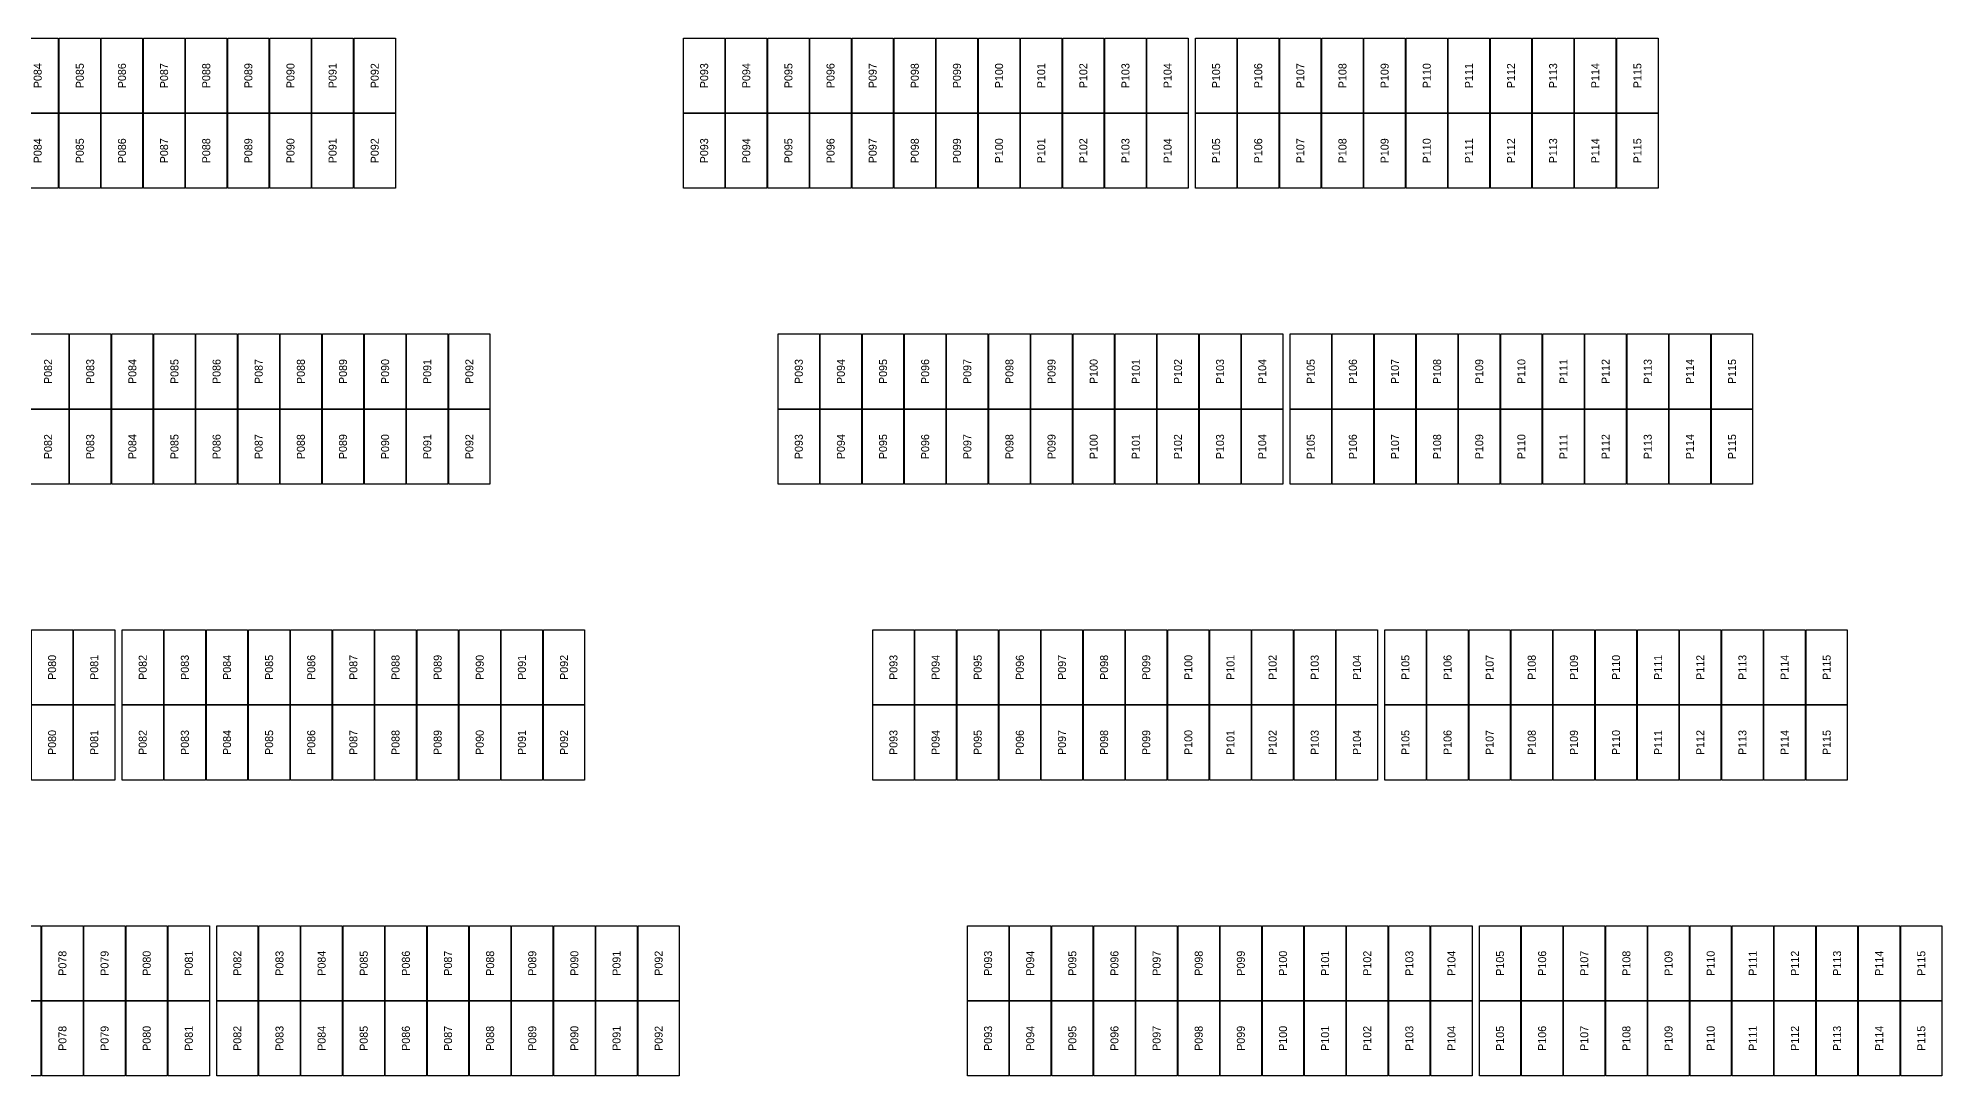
# Model space of a CAD drawing. Extents: x 296295 to 296770, y 651564 to 652121.
# Drawn here: x 296668.2 to 296720.5, y 651564.1 to 651592.6 of the extents above; entities that cross this region are included whole.
import ezdxf
from ezdxf.enums import TextEntityAlignment as Align

# ---------------------------------------------------------------- set-up
doc = ezdxf.new("R2010")
doc.units = 0

msp = doc.modelspace()

# ---------------------------------------------------------------- linework, layer by layer
at = {"layer": 'PANELS_MASTER'}
for points in [[(296667.617, 651592.621), (296668.751, 651592.621), (296668.751, 651590.558), (296667.617, 651590.558)], [(296668.775, 651592.621), (296669.909, 651592.621), (296669.909, 651590.558), (296668.775, 651590.558)], [(296669.933, 651592.621), (296671.067, 651592.621), (296671.067, 651590.558), (296669.933, 651590.558)], [(296671.091, 651592.621), (296672.225, 651592.621), (296672.225, 651590.558), (296671.091, 651590.558)], [(296672.249, 651592.621), (296673.383, 651592.621), (296673.383, 651590.558), (296672.249, 651590.558)], [(296673.407, 651592.621), (296674.541, 651592.621), (296674.541, 651590.558), (296673.407, 651590.558)], [(296674.565, 651592.621), (296675.699, 651592.621), (296675.699, 651590.558), (296674.565, 651590.558)], [(296675.723, 651592.621), (296676.857, 651592.621), (296676.857, 651590.558), (296675.723, 651590.558)], [(296676.881, 651592.621), (296678.015, 651592.621), (296678.015, 651590.558), (296676.881, 651590.558)], [(296685.936, 651592.621), (296687.07, 651592.621), (296687.07, 651590.558), (296685.936, 651590.558)], [(296687.094, 651592.621), (296688.228, 651592.621), (296688.228, 651590.558), (296687.094, 651590.558)], [(296688.252, 651592.621), (296689.386, 651592.621), (296689.386, 651590.558), (296688.252, 651590.558)], [(296689.41, 651592.621), (296690.544, 651592.621), (296690.544, 651590.558), (296689.41, 651590.558)], [(296690.568, 651592.621), (296691.702, 651592.621), (296691.702, 651590.558), (296690.568, 651590.558)], [(296691.726, 651592.621), (296692.86, 651592.621), (296692.86, 651590.558), (296691.726, 651590.558)], [(296692.884, 651592.621), (296694.018, 651592.621), (296694.018, 651590.558), (296692.884, 651590.558)], [(296694.042, 651592.621), (296695.176, 651592.621), (296695.176, 651590.558), (296694.042, 651590.558)], [(296695.2, 651592.621), (296696.334, 651592.621), (296696.334, 651590.558), (296695.2, 651590.558)], [(296696.358, 651592.621), (296697.492, 651592.621), (296697.492, 651590.558), (296696.358, 651590.558)], [(296697.516, 651592.621), (296698.65, 651592.621), (296698.65, 651590.558), (296697.516, 651590.558)], [(296698.674, 651592.621), (296699.808, 651592.621), (296699.808, 651590.558), (296698.674, 651590.558)], [(296700.008, 651592.621), (296701.142, 651592.621), (296701.142, 651590.558), (296700.008, 651590.558)], [(296701.166, 651592.621), (296702.3, 651592.621), (296702.3, 651590.558), (296701.166, 651590.558)], [(296702.324, 651592.621), (296703.458, 651592.621), (296703.458, 651590.558), (296702.324, 651590.558)], [(296703.482, 651592.621), (296704.616, 651592.621), (296704.616, 651590.558), (296703.482, 651590.558)], [(296704.64, 651592.621), (296705.774, 651592.621), (296705.774, 651590.558), (296704.64, 651590.558)], [(296705.798, 651592.621), (296706.932, 651592.621), (296706.932, 651590.558), (296705.798, 651590.558)], [(296706.956, 651592.621), (296708.09, 651592.621), (296708.09, 651590.558), (296706.956, 651590.558)], [(296708.114, 651592.621), (296709.248, 651592.621), (296709.248, 651590.558), (296708.114, 651590.558)], [(296709.272, 651592.621), (296710.406, 651592.621), (296710.406, 651590.558), (296709.272, 651590.558)], [(296710.43, 651592.621), (296711.564, 651592.621), (296711.564, 651590.558), (296710.43, 651590.558)], [(296711.588, 651592.621), (296712.722, 651592.621), (296712.722, 651590.558), (296711.588, 651590.558)], [(296667.617, 651590.558), (296668.751, 651590.558), (296668.751, 651588.495), (296667.617, 651588.495)], [(296668.775, 651590.558), (296669.909, 651590.558), (296669.909, 651588.495), (296668.775, 651588.495)], [(296669.933, 651590.558), (296671.067, 651590.558), (296671.067, 651588.495), (296669.933, 651588.495)], [(296671.091, 651590.558), (296672.225, 651590.558), (296672.225, 651588.495), (296671.091, 651588.495)], [(296672.249, 651590.558), (296673.383, 651590.558), (296673.383, 651588.495), (296672.249, 651588.495)], [(296673.407, 651590.558), (296674.541, 651590.558), (296674.541, 651588.495), (296673.407, 651588.495)], [(296674.565, 651590.558), (296675.699, 651590.558), (296675.699, 651588.495), (296674.565, 651588.495)], [(296675.723, 651590.558), (296676.857, 651590.558), (296676.857, 651588.495), (296675.723, 651588.495)], [(296676.881, 651590.558), (296678.015, 651590.558), (296678.015, 651588.495), (296676.881, 651588.495)], [(296685.936, 651590.558), (296687.07, 651590.558), (296687.07, 651588.495), (296685.936, 651588.495)], [(296687.094, 651590.558), (296688.228, 651590.558), (296688.228, 651588.495), (296687.094, 651588.495)], [(296688.252, 651590.558), (296689.386, 651590.558), (296689.386, 651588.495), (296688.252, 651588.495)], [(296689.41, 651590.558), (296690.544, 651590.558), (296690.544, 651588.495), (296689.41, 651588.495)], [(296690.568, 651590.558), (296691.702, 651590.558), (296691.702, 651588.495), (296690.568, 651588.495)], [(296691.726, 651590.558), (296692.86, 651590.558), (296692.86, 651588.495), (296691.726, 651588.495)], [(296692.884, 651590.558), (296694.018, 651590.558), (296694.018, 651588.495), (296692.884, 651588.495)], [(296694.042, 651590.558), (296695.176, 651590.558), (296695.176, 651588.495), (296694.042, 651588.495)], [(296695.2, 651590.558), (296696.334, 651590.558), (296696.334, 651588.495), (296695.2, 651588.495)], [(296696.358, 651590.558), (296697.492, 651590.558), (296697.492, 651588.495), (296696.358, 651588.495)], [(296697.516, 651590.558), (296698.65, 651590.558), (296698.65, 651588.495), (296697.516, 651588.495)], [(296698.674, 651590.558), (296699.808, 651590.558), (296699.808, 651588.495), (296698.674, 651588.495)], [(296700.008, 651590.558), (296701.142, 651590.558), (296701.142, 651588.495), (296700.008, 651588.495)], [(296701.166, 651590.558), (296702.3, 651590.558), (296702.3, 651588.495), (296701.166, 651588.495)], [(296702.324, 651590.558), (296703.458, 651590.558), (296703.458, 651588.495), (296702.324, 651588.495)], [(296703.482, 651590.558), (296704.616, 651590.558), (296704.616, 651588.495), (296703.482, 651588.495)], [(296704.64, 651590.558), (296705.774, 651590.558), (296705.774, 651588.495), (296704.64, 651588.495)], [(296705.798, 651590.558), (296706.932, 651590.558), (296706.932, 651588.495), (296705.798, 651588.495)], [(296706.956, 651590.558), (296708.09, 651590.558), (296708.09, 651588.495), (296706.956, 651588.495)], [(296708.114, 651590.558), (296709.248, 651590.558), (296709.248, 651588.495), (296708.114, 651588.495)], [(296709.272, 651590.558), (296710.406, 651590.558), (296710.406, 651588.495), (296709.272, 651588.495)], [(296710.43, 651590.558), (296711.564, 651590.558), (296711.564, 651588.495), (296710.43, 651588.495)], [(296711.588, 651590.558), (296712.722, 651590.558), (296712.722, 651588.495), (296711.588, 651588.495)], [(296667.902, 651584.495), (296669.036, 651584.495), (296669.036, 651582.432), (296667.902, 651582.432)], [(296669.06, 651584.495), (296670.194, 651584.495), (296670.194, 651582.432), (296669.06, 651582.432)], [(296670.218, 651584.495), (296671.352, 651584.495), (296671.352, 651582.432), (296670.218, 651582.432)], [(296671.376, 651584.495), (296672.51, 651584.495), (296672.51, 651582.432), (296671.376, 651582.432)], [(296672.534, 651584.495), (296673.668, 651584.495), (296673.668, 651582.432), (296672.534, 651582.432)], [(296673.692, 651584.495), (296674.826, 651584.495), (296674.826, 651582.432), (296673.692, 651582.432)], [(296674.85, 651584.495), (296675.984, 651584.495), (296675.984, 651582.432), (296674.85, 651582.432)], [(296676.008, 651584.495), (296677.142, 651584.495), (296677.142, 651582.432), (296676.008, 651582.432)], [(296677.166, 651584.495), (296678.3, 651584.495), (296678.3, 651582.432), (296677.166, 651582.432)], [(296678.324, 651584.495), (296679.458, 651584.495), (296679.458, 651582.432), (296678.324, 651582.432)], [(296679.482, 651584.495), (296680.616, 651584.495), (296680.616, 651582.432), (296679.482, 651582.432)], [(296688.537, 651584.495), (296689.671, 651584.495), (296689.671, 651582.432), (296688.537, 651582.432)], [(296689.695, 651584.495), (296690.829, 651584.495), (296690.829, 651582.432), (296689.695, 651582.432)], [(296690.853, 651584.495), (296691.987, 651584.495), (296691.987, 651582.432), (296690.853, 651582.432)], [(296692.011, 651584.495), (296693.145, 651584.495), (296693.145, 651582.432), (296692.011, 651582.432)], [(296693.169, 651584.495), (296694.303, 651584.495), (296694.303, 651582.432), (296693.169, 651582.432)], [(296694.327, 651584.495), (296695.461, 651584.495), (296695.461, 651582.432), (296694.327, 651582.432)], [(296695.485, 651584.495), (296696.619, 651584.495), (296696.619, 651582.432), (296695.485, 651582.432)], [(296696.643, 651584.495), (296697.777, 651584.495), (296697.777, 651582.432), (296696.643, 651582.432)], [(296697.801, 651584.495), (296698.935, 651584.495), (296698.935, 651582.432), (296697.801, 651582.432)], [(296698.959, 651584.495), (296700.093, 651584.495), (296700.093, 651582.432), (296698.959, 651582.432)], [(296700.117, 651584.495), (296701.251, 651584.495), (296701.251, 651582.432), (296700.117, 651582.432)], [(296701.275, 651584.495), (296702.409, 651584.495), (296702.409, 651582.432), (296701.275, 651582.432)], [(296702.609, 651584.495), (296703.743, 651584.495), (296703.743, 651582.432), (296702.609, 651582.432)], [(296703.767, 651584.495), (296704.901, 651584.495), (296704.901, 651582.432), (296703.767, 651582.432)], [(296704.925, 651584.495), (296706.059, 651584.495), (296706.059, 651582.432), (296704.925, 651582.432)], [(296706.083, 651584.495), (296707.217, 651584.495), (296707.217, 651582.432), (296706.083, 651582.432)], [(296707.241, 651584.495), (296708.375, 651584.495), (296708.375, 651582.432), (296707.241, 651582.432)], [(296708.399, 651584.495), (296709.533, 651584.495), (296709.533, 651582.432), (296708.399, 651582.432)], [(296709.557, 651584.495), (296710.691, 651584.495), (296710.691, 651582.432), (296709.557, 651582.432)], [(296710.715, 651584.495), (296711.849, 651584.495), (296711.849, 651582.432), (296710.715, 651582.432)], [(296711.873, 651584.495), (296713.007, 651584.495), (296713.007, 651582.432), (296711.873, 651582.432)], [(296713.031, 651584.495), (296714.165, 651584.495), (296714.165, 651582.432), (296713.031, 651582.432)], [(296714.189, 651584.495), (296715.323, 651584.495), (296715.323, 651582.432), (296714.189, 651582.432)], [(296667.902, 651582.432), (296669.036, 651582.432), (296669.036, 651580.369), (296667.902, 651580.369)], [(296669.06, 651582.432), (296670.194, 651582.432), (296670.194, 651580.369), (296669.06, 651580.369)], [(296670.218, 651582.432), (296671.352, 651582.432), (296671.352, 651580.369), (296670.218, 651580.369)], [(296671.376, 651582.432), (296672.51, 651582.432), (296672.51, 651580.369), (296671.376, 651580.369)], [(296672.534, 651582.432), (296673.668, 651582.432), (296673.668, 651580.369), (296672.534, 651580.369)], [(296673.692, 651582.432), (296674.826, 651582.432), (296674.826, 651580.369), (296673.692, 651580.369)], [(296674.85, 651582.432), (296675.984, 651582.432), (296675.984, 651580.369), (296674.85, 651580.369)], [(296676.008, 651582.432), (296677.142, 651582.432), (296677.142, 651580.369), (296676.008, 651580.369)], [(296677.166, 651582.432), (296678.3, 651582.432), (296678.3, 651580.369), (296677.166, 651580.369)], [(296678.324, 651582.432), (296679.458, 651582.432), (296679.458, 651580.369), (296678.324, 651580.369)], [(296679.482, 651582.432), (296680.616, 651582.432), (296680.616, 651580.369), (296679.482, 651580.369)], [(296688.537, 651582.432), (296689.671, 651582.432), (296689.671, 651580.369), (296688.537, 651580.369)], [(296689.695, 651582.432), (296690.829, 651582.432), (296690.829, 651580.369), (296689.695, 651580.369)], [(296690.853, 651582.432), (296691.987, 651582.432), (296691.987, 651580.369), (296690.853, 651580.369)], [(296692.011, 651582.432), (296693.145, 651582.432), (296693.145, 651580.369), (296692.011, 651580.369)], [(296693.169, 651582.432), (296694.303, 651582.432), (296694.303, 651580.369), (296693.169, 651580.369)], [(296694.327, 651582.432), (296695.461, 651582.432), (296695.461, 651580.369), (296694.327, 651580.369)], [(296695.485, 651582.432), (296696.619, 651582.432), (296696.619, 651580.369), (296695.485, 651580.369)], [(296696.643, 651582.432), (296697.777, 651582.432), (296697.777, 651580.369), (296696.643, 651580.369)], [(296697.801, 651582.432), (296698.935, 651582.432), (296698.935, 651580.369), (296697.801, 651580.369)], [(296698.959, 651582.432), (296700.093, 651582.432), (296700.093, 651580.369), (296698.959, 651580.369)], [(296700.117, 651582.432), (296701.251, 651582.432), (296701.251, 651580.369), (296700.117, 651580.369)], [(296701.275, 651582.432), (296702.409, 651582.432), (296702.409, 651580.369), (296701.275, 651580.369)], [(296702.609, 651582.432), (296703.743, 651582.432), (296703.743, 651580.369), (296702.609, 651580.369)], [(296703.767, 651582.432), (296704.901, 651582.432), (296704.901, 651580.369), (296703.767, 651580.369)], [(296704.925, 651582.432), (296706.059, 651582.432), (296706.059, 651580.369), (296704.925, 651580.369)], [(296706.083, 651582.432), (296707.217, 651582.432), (296707.217, 651580.369), (296706.083, 651580.369)], [(296707.241, 651582.432), (296708.375, 651582.432), (296708.375, 651580.369), (296707.241, 651580.369)], [(296708.399, 651582.432), (296709.533, 651582.432), (296709.533, 651580.369), (296708.399, 651580.369)], [(296709.557, 651582.432), (296710.691, 651582.432), (296710.691, 651580.369), (296709.557, 651580.369)], [(296710.715, 651582.432), (296711.849, 651582.432), (296711.849, 651580.369), (296710.715, 651580.369)], [(296711.873, 651582.432), (296713.007, 651582.432), (296713.007, 651580.369), (296711.873, 651580.369)], [(296713.031, 651582.432), (296714.165, 651582.432), (296714.165, 651580.369), (296713.031, 651580.369)], [(296714.189, 651582.432), (296715.323, 651582.432), (296715.323, 651580.369), (296714.189, 651580.369)], [(296668.012, 651576.369), (296669.146, 651576.369), (296669.146, 651574.306), (296668.012, 651574.306)], [(296669.17, 651576.369), (296670.304, 651576.369), (296670.304, 651574.306), (296669.17, 651574.306)], [(296670.504, 651576.369), (296671.638, 651576.369), (296671.638, 651574.306), (296670.504, 651574.306)], [(296671.662, 651576.369), (296672.796, 651576.369), (296672.796, 651574.306), (296671.662, 651574.306)], [(296672.82, 651576.369), (296673.954, 651576.369), (296673.954, 651574.306), (296672.82, 651574.306)], [(296673.978, 651576.369), (296675.112, 651576.369), (296675.112, 651574.306), (296673.978, 651574.306)], [(296675.136, 651576.369), (296676.27, 651576.369), (296676.27, 651574.306), (296675.136, 651574.306)], [(296676.294, 651576.369), (296677.428, 651576.369), (296677.428, 651574.306), (296676.294, 651574.306)], [(296677.452, 651576.369), (296678.586, 651576.369), (296678.586, 651574.306), (296677.452, 651574.306)], [(296678.61, 651576.369), (296679.744, 651576.369), (296679.744, 651574.306), (296678.61, 651574.306)], [(296679.768, 651576.369), (296680.902, 651576.369), (296680.902, 651574.306), (296679.768, 651574.306)], [(296680.926, 651576.369), (296682.06, 651576.369), (296682.06, 651574.306), (296680.926, 651574.306)], [(296682.084, 651576.369), (296683.218, 651576.369), (296683.218, 651574.306), (296682.084, 651574.306)], [(296691.139, 651576.369), (296692.273, 651576.369), (296692.273, 651574.306), (296691.139, 651574.306)], [(296692.297, 651576.369), (296693.431, 651576.369), (296693.431, 651574.306), (296692.297, 651574.306)], [(296693.455, 651576.369), (296694.589, 651576.369), (296694.589, 651574.306), (296693.455, 651574.306)], [(296694.613, 651576.369), (296695.747, 651576.369), (296695.747, 651574.306), (296694.613, 651574.306)], [(296695.771, 651576.369), (296696.905, 651576.369), (296696.905, 651574.306), (296695.771, 651574.306)], [(296696.929, 651576.369), (296698.063, 651576.369), (296698.063, 651574.306), (296696.929, 651574.306)], [(296698.087, 651576.369), (296699.221, 651576.369), (296699.221, 651574.306), (296698.087, 651574.306)], [(296699.245, 651576.369), (296700.379, 651576.369), (296700.379, 651574.306), (296699.245, 651574.306)], [(296700.403, 651576.369), (296701.537, 651576.369), (296701.537, 651574.306), (296700.403, 651574.306)], [(296701.561, 651576.369), (296702.695, 651576.369), (296702.695, 651574.306), (296701.561, 651574.306)], [(296702.719, 651576.369), (296703.853, 651576.369), (296703.853, 651574.306), (296702.719, 651574.306)], [(296703.877, 651576.369), (296705.011, 651576.369), (296705.011, 651574.306), (296703.877, 651574.306)], [(296705.211, 651576.369), (296706.345, 651576.369), (296706.345, 651574.306), (296705.211, 651574.306)], [(296706.369, 651576.369), (296707.503, 651576.369), (296707.503, 651574.306), (296706.369, 651574.306)], [(296707.527, 651576.369), (296708.661, 651576.369), (296708.661, 651574.306), (296707.527, 651574.306)], [(296708.685, 651576.369), (296709.819, 651576.369), (296709.819, 651574.306), (296708.685, 651574.306)], [(296709.843, 651576.369), (296710.977, 651576.369), (296710.977, 651574.306), (296709.843, 651574.306)], [(296711.001, 651576.369), (296712.135, 651576.369), (296712.135, 651574.306), (296711.001, 651574.306)], [(296712.159, 651576.369), (296713.293, 651576.369), (296713.293, 651574.306), (296712.159, 651574.306)], [(296713.317, 651576.369), (296714.451, 651576.369), (296714.451, 651574.306), (296713.317, 651574.306)], [(296714.475, 651576.369), (296715.609, 651576.369), (296715.609, 651574.306), (296714.475, 651574.306)], [(296715.633, 651576.369), (296716.767, 651576.369), (296716.767, 651574.306), (296715.633, 651574.306)], [(296716.791, 651576.369), (296717.925, 651576.369), (296717.925, 651574.306), (296716.791, 651574.306)], [(296668.012, 651574.306), (296669.146, 651574.306), (296669.146, 651572.243), (296668.012, 651572.243)], [(296669.17, 651574.306), (296670.304, 651574.306), (296670.304, 651572.243), (296669.17, 651572.243)], [(296670.504, 651574.306), (296671.638, 651574.306), (296671.638, 651572.243), (296670.504, 651572.243)], [(296671.662, 651574.306), (296672.796, 651574.306), (296672.796, 651572.243), (296671.662, 651572.243)], [(296672.82, 651574.306), (296673.954, 651574.306), (296673.954, 651572.243), (296672.82, 651572.243)], [(296673.978, 651574.306), (296675.112, 651574.306), (296675.112, 651572.243), (296673.978, 651572.243)], [(296675.136, 651574.306), (296676.27, 651574.306), (296676.27, 651572.243), (296675.136, 651572.243)], [(296676.294, 651574.306), (296677.428, 651574.306), (296677.428, 651572.243), (296676.294, 651572.243)], [(296677.452, 651574.306), (296678.586, 651574.306), (296678.586, 651572.243), (296677.452, 651572.243)], [(296678.61, 651574.306), (296679.744, 651574.306), (296679.744, 651572.243), (296678.61, 651572.243)], [(296679.768, 651574.306), (296680.902, 651574.306), (296680.902, 651572.243), (296679.768, 651572.243)], [(296680.926, 651574.306), (296682.06, 651574.306), (296682.06, 651572.243), (296680.926, 651572.243)], [(296682.084, 651574.306), (296683.218, 651574.306), (296683.218, 651572.243), (296682.084, 651572.243)], [(296691.139, 651574.306), (296692.273, 651574.306), (296692.273, 651572.243), (296691.139, 651572.243)], [(296692.297, 651574.306), (296693.431, 651574.306), (296693.431, 651572.243), (296692.297, 651572.243)], [(296693.455, 651574.306), (296694.589, 651574.306), (296694.589, 651572.243), (296693.455, 651572.243)], [(296694.613, 651574.306), (296695.747, 651574.306), (296695.747, 651572.243), (296694.613, 651572.243)], [(296695.771, 651574.306), (296696.905, 651574.306), (296696.905, 651572.243), (296695.771, 651572.243)], [(296696.929, 651574.306), (296698.063, 651574.306), (296698.063, 651572.243), (296696.929, 651572.243)], [(296698.087, 651574.306), (296699.221, 651574.306), (296699.221, 651572.243), (296698.087, 651572.243)], [(296699.245, 651574.306), (296700.379, 651574.306), (296700.379, 651572.243), (296699.245, 651572.243)], [(296700.403, 651574.306), (296701.537, 651574.306), (296701.537, 651572.243), (296700.403, 651572.243)], [(296701.561, 651574.306), (296702.695, 651574.306), (296702.695, 651572.243), (296701.561, 651572.243)], [(296702.719, 651574.306), (296703.853, 651574.306), (296703.853, 651572.243), (296702.719, 651572.243)], [(296703.877, 651574.306), (296705.011, 651574.306), (296705.011, 651572.243), (296703.877, 651572.243)], [(296705.211, 651574.306), (296706.345, 651574.306), (296706.345, 651572.243), (296705.211, 651572.243)], [(296706.369, 651574.306), (296707.503, 651574.306), (296707.503, 651572.243), (296706.369, 651572.243)], [(296707.527, 651574.306), (296708.661, 651574.306), (296708.661, 651572.243), (296707.527, 651572.243)], [(296708.685, 651574.306), (296709.819, 651574.306), (296709.819, 651572.243), (296708.685, 651572.243)], [(296709.843, 651574.306), (296710.977, 651574.306), (296710.977, 651572.243), (296709.843, 651572.243)], [(296711.001, 651574.306), (296712.135, 651574.306), (296712.135, 651572.243), (296711.001, 651572.243)], [(296712.159, 651574.306), (296713.293, 651574.306), (296713.293, 651572.243), (296712.159, 651572.243)], [(296713.317, 651574.306), (296714.451, 651574.306), (296714.451, 651572.243), (296713.317, 651572.243)], [(296714.475, 651574.306), (296715.609, 651574.306), (296715.609, 651572.243), (296714.475, 651572.243)], [(296715.633, 651574.306), (296716.767, 651574.306), (296716.767, 651572.243), (296715.633, 651572.243)], [(296716.791, 651574.306), (296717.925, 651574.306), (296717.925, 651572.243), (296716.791, 651572.243)], [(296667.139, 651568.243), (296668.273, 651568.243), (296668.273, 651566.18), (296667.139, 651566.18)], [(296668.297, 651568.243), (296669.431, 651568.243), (296669.431, 651566.18), (296668.297, 651566.18)], [(296669.455, 651568.243), (296670.589, 651568.243), (296670.589, 651566.18), (296669.455, 651566.18)], [(296670.613, 651568.243), (296671.747, 651568.243), (296671.747, 651566.18), (296670.613, 651566.18)], [(296671.771, 651568.243), (296672.905, 651568.243), (296672.905, 651566.18), (296671.771, 651566.18)], [(296673.105, 651568.243), (296674.239, 651568.243), (296674.239, 651566.18), (296673.105, 651566.18)], [(296674.263, 651568.243), (296675.397, 651568.243), (296675.397, 651566.18), (296674.263, 651566.18)], [(296675.421, 651568.243), (296676.555, 651568.243), (296676.555, 651566.18), (296675.421, 651566.18)], [(296676.579, 651568.243), (296677.713, 651568.243), (296677.713, 651566.18), (296676.579, 651566.18)], [(296677.737, 651568.243), (296678.871, 651568.243), (296678.871, 651566.18), (296677.737, 651566.18)], [(296678.895, 651568.243), (296680.029, 651568.243), (296680.029, 651566.18), (296678.895, 651566.18)], [(296680.053, 651568.243), (296681.187, 651568.243), (296681.187, 651566.18), (296680.053, 651566.18)], [(296681.211, 651568.243), (296682.345, 651568.243), (296682.345, 651566.18), (296681.211, 651566.18)], [(296682.369, 651568.243), (296683.503, 651568.243), (296683.503, 651566.18), (296682.369, 651566.18)], [(296683.527, 651568.243), (296684.661, 651568.243), (296684.661, 651566.18), (296683.527, 651566.18)], [(296684.685, 651568.243), (296685.819, 651568.243), (296685.819, 651566.18), (296684.685, 651566.18)], [(296693.74, 651568.243), (296694.874, 651568.243), (296694.874, 651566.18), (296693.74, 651566.18)], [(296694.898, 651568.243), (296696.032, 651568.243), (296696.032, 651566.18), (296694.898, 651566.18)], [(296696.056, 651568.243), (296697.19, 651568.243), (296697.19, 651566.18), (296696.056, 651566.18)], [(296697.214, 651568.243), (296698.348, 651568.243), (296698.348, 651566.18), (296697.214, 651566.18)], [(296698.372, 651568.243), (296699.506, 651568.243), (296699.506, 651566.18), (296698.372, 651566.18)], [(296699.53, 651568.243), (296700.664, 651568.243), (296700.664, 651566.18), (296699.53, 651566.18)], [(296700.688, 651568.243), (296701.822, 651568.243), (296701.822, 651566.18), (296700.688, 651566.18)], [(296701.846, 651568.243), (296702.98, 651568.243), (296702.98, 651566.18), (296701.846, 651566.18)], [(296703.004, 651568.243), (296704.138, 651568.243), (296704.138, 651566.18), (296703.004, 651566.18)], [(296704.162, 651568.243), (296705.296, 651568.243), (296705.296, 651566.18), (296704.162, 651566.18)], [(296705.32, 651568.243), (296706.454, 651568.243), (296706.454, 651566.18), (296705.32, 651566.18)], [(296706.478, 651568.243), (296707.612, 651568.243), (296707.612, 651566.18), (296706.478, 651566.18)], [(296707.812, 651568.243), (296708.946, 651568.243), (296708.946, 651566.18), (296707.812, 651566.18)], [(296708.97, 651568.243), (296710.104, 651568.243), (296710.104, 651566.18), (296708.97, 651566.18)], [(296710.128, 651568.243), (296711.262, 651568.243), (296711.262, 651566.18), (296710.128, 651566.18)], [(296711.286, 651568.243), (296712.42, 651568.243), (296712.42, 651566.18), (296711.286, 651566.18)], [(296712.444, 651568.243), (296713.578, 651568.243), (296713.578, 651566.18), (296712.444, 651566.18)], [(296713.602, 651568.243), (296714.736, 651568.243), (296714.736, 651566.18), (296713.602, 651566.18)], [(296714.76, 651568.243), (296715.894, 651568.243), (296715.894, 651566.18), (296714.76, 651566.18)], [(296715.918, 651568.243), (296717.052, 651568.243), (296717.052, 651566.18), (296715.918, 651566.18)], [(296717.076, 651568.243), (296718.21, 651568.243), (296718.21, 651566.18), (296717.076, 651566.18)], [(296718.234, 651568.243), (296719.368, 651568.243), (296719.368, 651566.18), (296718.234, 651566.18)], [(296719.392, 651568.243), (296720.526, 651568.243), (296720.526, 651566.18), (296719.392, 651566.18)], [(296667.139, 651566.18), (296668.273, 651566.18), (296668.273, 651564.117), (296667.139, 651564.117)], [(296668.297, 651566.18), (296669.431, 651566.18), (296669.431, 651564.117), (296668.297, 651564.117)], [(296669.455, 651566.18), (296670.589, 651566.18), (296670.589, 651564.117), (296669.455, 651564.117)], [(296670.613, 651566.18), (296671.747, 651566.18), (296671.747, 651564.117), (296670.613, 651564.117)], [(296671.771, 651566.18), (296672.905, 651566.18), (296672.905, 651564.117), (296671.771, 651564.117)], [(296673.105, 651566.18), (296674.239, 651566.18), (296674.239, 651564.117), (296673.105, 651564.117)], [(296674.263, 651566.18), (296675.397, 651566.18), (296675.397, 651564.117), (296674.263, 651564.117)], [(296675.421, 651566.18), (296676.555, 651566.18), (296676.555, 651564.117), (296675.421, 651564.117)], [(296676.579, 651566.18), (296677.713, 651566.18), (296677.713, 651564.117), (296676.579, 651564.117)], [(296677.737, 651566.18), (296678.871, 651566.18), (296678.871, 651564.117), (296677.737, 651564.117)], [(296678.895, 651566.18), (296680.029, 651566.18), (296680.029, 651564.117), (296678.895, 651564.117)], [(296680.053, 651566.18), (296681.187, 651566.18), (296681.187, 651564.117), (296680.053, 651564.117)], [(296681.211, 651566.18), (296682.345, 651566.18), (296682.345, 651564.117), (296681.211, 651564.117)], [(296682.369, 651566.18), (296683.503, 651566.18), (296683.503, 651564.117), (296682.369, 651564.117)], [(296683.527, 651566.18), (296684.661, 651566.18), (296684.661, 651564.117), (296683.527, 651564.117)], [(296684.685, 651566.18), (296685.819, 651566.18), (296685.819, 651564.117), (296684.685, 651564.117)], [(296693.74, 651566.18), (296694.874, 651566.18), (296694.874, 651564.117), (296693.74, 651564.117)], [(296694.898, 651566.18), (296696.032, 651566.18), (296696.032, 651564.117), (296694.898, 651564.117)], [(296696.056, 651566.18), (296697.19, 651566.18), (296697.19, 651564.117), (296696.056, 651564.117)], [(296697.214, 651566.18), (296698.348, 651566.18), (296698.348, 651564.117), (296697.214, 651564.117)], [(296698.372, 651566.18), (296699.506, 651566.18), (296699.506, 651564.117), (296698.372, 651564.117)], [(296699.53, 651566.18), (296700.664, 651566.18), (296700.664, 651564.117), (296699.53, 651564.117)], [(296700.688, 651566.18), (296701.822, 651566.18), (296701.822, 651564.117), (296700.688, 651564.117)], [(296701.846, 651566.18), (296702.98, 651566.18), (296702.98, 651564.117), (296701.846, 651564.117)], [(296703.004, 651566.18), (296704.138, 651566.18), (296704.138, 651564.117), (296703.004, 651564.117)], [(296704.162, 651566.18), (296705.296, 651566.18), (296705.296, 651564.117), (296704.162, 651564.117)], [(296705.32, 651566.18), (296706.454, 651566.18), (296706.454, 651564.117), (296705.32, 651564.117)], [(296706.478, 651566.18), (296707.612, 651566.18), (296707.612, 651564.117), (296706.478, 651564.117)], [(296707.812, 651566.18), (296708.946, 651566.18), (296708.946, 651564.117), (296707.812, 651564.117)], [(296708.97, 651566.18), (296710.104, 651566.18), (296710.104, 651564.117), (296708.97, 651564.117)], [(296710.128, 651566.18), (296711.262, 651566.18), (296711.262, 651564.117), (296710.128, 651564.117)], [(296711.286, 651566.18), (296712.42, 651566.18), (296712.42, 651564.117), (296711.286, 651564.117)], [(296712.444, 651566.18), (296713.578, 651566.18), (296713.578, 651564.117), (296712.444, 651564.117)], [(296713.602, 651566.18), (296714.736, 651566.18), (296714.736, 651564.117), (296713.602, 651564.117)], [(296714.76, 651566.18), (296715.894, 651566.18), (296715.894, 651564.117), (296714.76, 651564.117)], [(296715.918, 651566.18), (296717.052, 651566.18), (296717.052, 651564.117), (296715.918, 651564.117)], [(296717.076, 651566.18), (296718.21, 651566.18), (296718.21, 651564.117), (296717.076, 651564.117)], [(296718.234, 651566.18), (296719.368, 651566.18), (296719.368, 651564.117), (296718.234, 651564.117)], [(296719.392, 651566.18), (296720.526, 651566.18), (296720.526, 651564.117), (296719.392, 651564.117)]]:
    msp.add_lwpolyline(points, close=True, dxfattribs=at)

# ---------------------------------------------------------------- texts
at = {"layer": 'PANEL_POSITION'}
for s, p in [('P084', (296668.184, 651591.589)), ('P085', (296669.342, 651591.589)), ('P086', (296670.5, 651591.589)), ('P087', (296671.658, 651591.589)), ('P088', (296672.816, 651591.589)), ('P089', (296673.974, 651591.589)), ('P090', (296675.132, 651591.589)), ('P091', (296676.29, 651591.589)), ('P092', (296677.448, 651591.589)), ('P093', (296686.503, 651591.589)), ('P094', (296687.661, 651591.589)), ('P095', (296688.819, 651591.589)), ('P096', (296689.977, 651591.589)), ('P097', (296691.135, 651591.589)), ('P098', (296692.293, 651591.589)), ('P099', (296693.451, 651591.589)), ('P100', (296694.609, 651591.589)), ('P101', (296695.767, 651591.589)), ('P102', (296696.925, 651591.589)), ('P103', (296698.083, 651591.589)), ('P104', (296699.241, 651591.589)), ('P105', (296700.575, 651591.589)), ('P106', (296701.733, 651591.589)), ('P107', (296702.891, 651591.589)), ('P108', (296704.049, 651591.589)), ('P109', (296705.207, 651591.589)), ('P110', (296706.365, 651591.589)), ('P111', (296707.523, 651591.589)), ('P112', (296708.681, 651591.589)), ('P113', (296709.839, 651591.589)), ('P114', (296710.997, 651591.589)), ('P115', (296712.155, 651591.589)), ('P084', (296668.184, 651589.526)), ('P085', (296669.342, 651589.526)), ('P086', (296670.5, 651589.526)), ('P087', (296671.658, 651589.526)), ('P088', (296672.816, 651589.526)), ('P089', (296673.974, 651589.526)), ('P090', (296675.132, 651589.526)), ('P091', (296676.29, 651589.526)), ('P092', (296677.448, 651589.526)), ('P093', (296686.503, 651589.526)), ('P094', (296687.661, 651589.526)), ('P095', (296688.819, 651589.526)), ('P096', (296689.977, 651589.526)), ('P097', (296691.135, 651589.526)), ('P098', (296692.293, 651589.526)), ('P099', (296693.451, 651589.526)), ('P100', (296694.609, 651589.526)), ('P101', (296695.767, 651589.526)), ('P102', (296696.925, 651589.526)), ('P103', (296698.083, 651589.526)), ('P104', (296699.241, 651589.526)), ('P105', (296700.575, 651589.526)), ('P106', (296701.733, 651589.526)), ('P107', (296702.891, 651589.526)), ('P108', (296704.049, 651589.526)), ('P109', (296705.207, 651589.526)), ('P110', (296706.365, 651589.526)), ('P111', (296707.523, 651589.526)), ('P112', (296708.681, 651589.526)), ('P113', (296709.839, 651589.526)), ('P114', (296710.997, 651589.526)), ('P115', (296712.155, 651589.526)), ('P082', (296668.469, 651583.463)), ('P083', (296669.627, 651583.463)), ('P084', (296670.785, 651583.463)), ('P085', (296671.943, 651583.463)), ('P086', (296673.101, 651583.463)), ('P087', (296674.259, 651583.463)), ('P088', (296675.417, 651583.463)), ('P089', (296676.575, 651583.463)), ('P090', (296677.733, 651583.463)), ('P091', (296678.891, 651583.463)), ('P092', (296680.049, 651583.463)), ('P093', (296689.104, 651583.463)), ('P094', (296690.262, 651583.463)), ('P095', (296691.42, 651583.463)), ('P096', (296692.578, 651583.463)), ('P097', (296693.736, 651583.463)), ('P098', (296694.894, 651583.463)), ('P099', (296696.052, 651583.463)), ('P100', (296697.21, 651583.463)), ('P101', (296698.368, 651583.463)), ('P102', (296699.526, 651583.463)), ('P103', (296700.684, 651583.463)), ('P104', (296701.842, 651583.463)), ('P105', (296703.176, 651583.463)), ('P106', (296704.334, 651583.463)), ('P107', (296705.492, 651583.463)), ('P108', (296706.65, 651583.463)), ('P109', (296707.808, 651583.463)), ('P110', (296708.966, 651583.463)), ('P111', (296710.124, 651583.463)), ('P112', (296711.282, 651583.463)), ('P113', (296712.44, 651583.463)), ('P114', (296713.598, 651583.463)), ('P115', (296714.756, 651583.463)), ('P082', (296668.469, 651581.4)), ('P083', (296669.627, 651581.4)), ('P084', (296670.785, 651581.4)), ('P085', (296671.943, 651581.4)), ('P086', (296673.101, 651581.4)), ('P087', (296674.259, 651581.4)), ('P088', (296675.417, 651581.4)), ('P089', (296676.575, 651581.4)), ('P090', (296677.733, 651581.4)), ('P091', (296678.891, 651581.4)), ('P092', (296680.049, 651581.4)), ('P093', (296689.104, 651581.4)), ('P094', (296690.262, 651581.4)), ('P095', (296691.42, 651581.4)), ('P096', (296692.578, 651581.4)), ('P097', (296693.736, 651581.4)), ('P098', (296694.894, 651581.4)), ('P099', (296696.052, 651581.4)), ('P100', (296697.21, 651581.4)), ('P101', (296698.368, 651581.4)), ('P102', (296699.526, 651581.4)), ('P103', (296700.684, 651581.4)), ('P104', (296701.842, 651581.4)), ('P105', (296703.176, 651581.4)), ('P106', (296704.334, 651581.4)), ('P107', (296705.492, 651581.4)), ('P108', (296706.65, 651581.4)), ('P109', (296707.808, 651581.4)), ('P110', (296708.966, 651581.4)), ('P111', (296710.124, 651581.4)), ('P112', (296711.282, 651581.4)), ('P113', (296712.44, 651581.4)), ('P114', (296713.598, 651581.4)), ('P115', (296714.756, 651581.4)), ('P080', (296668.579, 651575.337)), ('P081', (296669.737, 651575.337)), ('P082', (296671.071, 651575.337)), ('P083', (296672.229, 651575.337)), ('P084', (296673.387, 651575.337)), ('P085', (296674.545, 651575.337)), ('P086', (296675.703, 651575.337)), ('P087', (296676.861, 651575.337)), ('P088', (296678.019, 651575.337)), ('P089', (296679.177, 651575.337)), ('P090', (296680.335, 651575.337)), ('P091', (296681.493, 651575.337)), ('P092', (296682.651, 651575.337)), ('P093', (296691.706, 651575.337)), ('P094', (296692.864, 651575.337)), ('P095', (296694.022, 651575.337)), ('P096', (296695.18, 651575.337)), ('P097', (296696.338, 651575.337)), ('P098', (296697.496, 651575.337)), ('P099', (296698.654, 651575.337)), ('P100', (296699.812, 651575.337)), ('P101', (296700.97, 651575.337)), ('P102', (296702.128, 651575.337)), ('P103', (296703.286, 651575.337)), ('P104', (296704.444, 651575.337)), ('P105', (296705.778, 651575.337)), ('P106', (296706.936, 651575.337)), ('P107', (296708.094, 651575.337)), ('P108', (296709.252, 651575.337)), ('P109', (296710.41, 651575.337)), ('P110', (296711.568, 651575.337)), ('P111', (296712.726, 651575.337)), ('P112', (296713.884, 651575.337)), ('P113', (296715.042, 651575.337)), ('P114', (296716.2, 651575.337)), ('P115', (296717.358, 651575.337)), ('P080', (296668.579, 651573.274)), ('P081', (296669.737, 651573.274)), ('P082', (296671.071, 651573.274)), ('P083', (296672.229, 651573.274)), ('P084', (296673.387, 651573.274)), ('P085', (296674.545, 651573.274)), ('P086', (296675.703, 651573.274)), ('P087', (296676.861, 651573.274)), ('P088', (296678.019, 651573.274)), ('P089', (296679.177, 651573.274)), ('P090', (296680.335, 651573.274)), ('P091', (296681.493, 651573.274)), ('P092', (296682.651, 651573.274)), ('P093', (296691.706, 651573.274)), ('P094', (296692.864, 651573.274)), ('P095', (296694.022, 651573.274)), ('P096', (296695.18, 651573.274)), ('P097', (296696.338, 651573.274)), ('P098', (296697.496, 651573.274)), ('P099', (296698.654, 651573.274)), ('P100', (296699.812, 651573.274)), ('P101', (296700.97, 651573.274)), ('P102', (296702.128, 651573.274)), ('P103', (296703.286, 651573.274)), ('P104', (296704.444, 651573.274)), ('P105', (296705.778, 651573.274)), ('P106', (296706.936, 651573.274)), ('P107', (296708.094, 651573.274)), ('P108', (296709.252, 651573.274)), ('P109', (296710.41, 651573.274)), ('P110', (296711.568, 651573.274)), ('P111', (296712.726, 651573.274)), ('P112', (296713.884, 651573.274)), ('P113', (296715.042, 651573.274)), ('P114', (296716.2, 651573.274)), ('P115', (296717.358, 651573.274)), ('P078', (296668.864, 651567.211)), ('P079', (296670.022, 651567.211)), ('P080', (296671.18, 651567.211)), ('P081', (296672.338, 651567.211)), ('P082', (296673.672, 651567.211)), ('P083', (296674.83, 651567.211)), ('P084', (296675.988, 651567.211)), ('P085', (296677.146, 651567.211)), ('P086', (296678.304, 651567.211)), ('P087', (296679.462, 651567.211)), ('P088', (296680.62, 651567.211)), ('P089', (296681.778, 651567.211)), ('P090', (296682.936, 651567.211)), ('P091', (296684.094, 651567.211)), ('P092', (296685.252, 651567.211)), ('P093', (296694.307, 651567.211)), ('P094', (296695.465, 651567.211)), ('P095', (296696.623, 651567.211)), ('P096', (296697.781, 651567.211)), ('P097', (296698.939, 651567.211)), ('P098', (296700.097, 651567.211)), ('P099', (296701.255, 651567.211)), ('P100', (296702.413, 651567.211)), ('P101', (296703.571, 651567.211)), ('P102', (296704.729, 651567.211)), ('P103', (296705.887, 651567.211)), ('P104', (296707.045, 651567.211)), ('P105', (296708.379, 651567.211)), ('P106', (296709.537, 651567.211)), ('P107', (296710.695, 651567.211)), ('P108', (296711.853, 651567.211)), ('P109', (296713.011, 651567.211)), ('P110', (296714.169, 651567.211)), ('P111', (296715.327, 651567.211)), ('P112', (296716.485, 651567.211)), ('P113', (296717.643, 651567.211)), ('P114', (296718.801, 651567.211)), ('P115', (296719.959, 651567.211)), ('P078', (296668.864, 651565.148)), ('P079', (296670.022, 651565.148)), ('P080', (296671.18, 651565.148)), ('P081', (296672.338, 651565.148)), ('P082', (296673.672, 651565.148)), ('P083', (296674.83, 651565.148)), ('P084', (296675.988, 651565.148)), ('P085', (296677.146, 651565.148)), ('P086', (296678.304, 651565.148)), ('P087', (296679.462, 651565.148)), ('P088', (296680.62, 651565.148)), ('P089', (296681.778, 651565.148)), ('P090', (296682.936, 651565.148)), ('P091', (296684.094, 651565.148)), ('P092', (296685.252, 651565.148)), ('P093', (296694.307, 651565.148)), ('P094', (296695.465, 651565.148)), ('P095', (296696.623, 651565.148)), ('P096', (296697.781, 651565.148)), ('P097', (296698.939, 651565.148)), ('P098', (296700.097, 651565.148)), ('P099', (296701.255, 651565.148)), ('P100', (296702.413, 651565.148)), ('P101', (296703.571, 651565.148)), ('P102', (296704.729, 651565.148)), ('P103', (296705.887, 651565.148)), ('P104', (296707.045, 651565.148)), ('P105', (296708.379, 651565.148)), ('P106', (296709.537, 651565.148)), ('P107', (296710.695, 651565.148)), ('P108', (296711.853, 651565.148)), ('P109', (296713.011, 651565.148)), ('P110', (296714.169, 651565.148)), ('P111', (296715.327, 651565.148)), ('P112', (296716.485, 651565.148)), ('P113', (296717.643, 651565.148)), ('P114', (296718.801, 651565.148)), ('P115', (296719.959, 651565.148))]:
    msp.add_text(s, height=0.22, rotation=90, dxfattribs=at).set_placement(p, align=Align.MIDDLE_CENTER)

doc.saveas('drawing.dxf')
